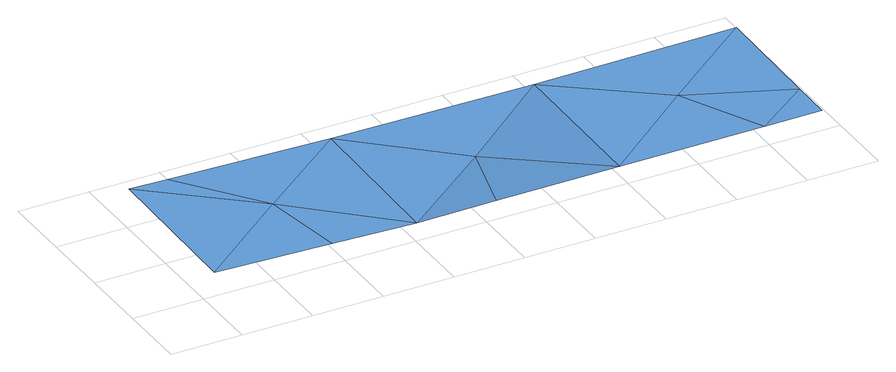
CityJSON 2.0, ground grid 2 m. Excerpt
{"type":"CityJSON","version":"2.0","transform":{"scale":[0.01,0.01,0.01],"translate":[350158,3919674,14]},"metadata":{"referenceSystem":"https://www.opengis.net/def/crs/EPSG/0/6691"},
"CityObjects":{
"waterbody1":{"type":"WaterBody","attributes":{"name":"7","class":"1140","function":"1","WaterBodyRiverFloodingRiskAttribute.description":"4","WaterBodyRiverFloodingRiskAttribute.rankOrg":"1","WaterBodyRiverFloodingRiskAttribute.adminType":"2","WaterBodyRiverFloodingRiskAttribute.scale":"L2"},"geometry":[{"type":"MultiSurface","lod":"1","boundaries":[[[0,1,2]],[[3,4,5]],[[6,4,3]],[[6,7,4]],[[8,4,7]],[[2,9,10]],[[2,11,9]],[[12,8,11]],[[5,8,12]],[[12,11,1]],[[0,2,13]],[[6,3,14]],[[8,5,4]],[[5,12,15]],[[2,1,11]],[[10,13,2]],[[1,15,12]]]}]}
},
"vertices":[
[404,74,58],[642,70,53],[362,306,64],[1615,54,68],[1497,287,70],[1209,61,63],[1779,173,70],[1785,514,70],[1217,523,59],[190,540,62],[82,542,64],[649,533,56],[929,297,48],[74,80,64],[1777,52,70],[865,67,57]
]}
